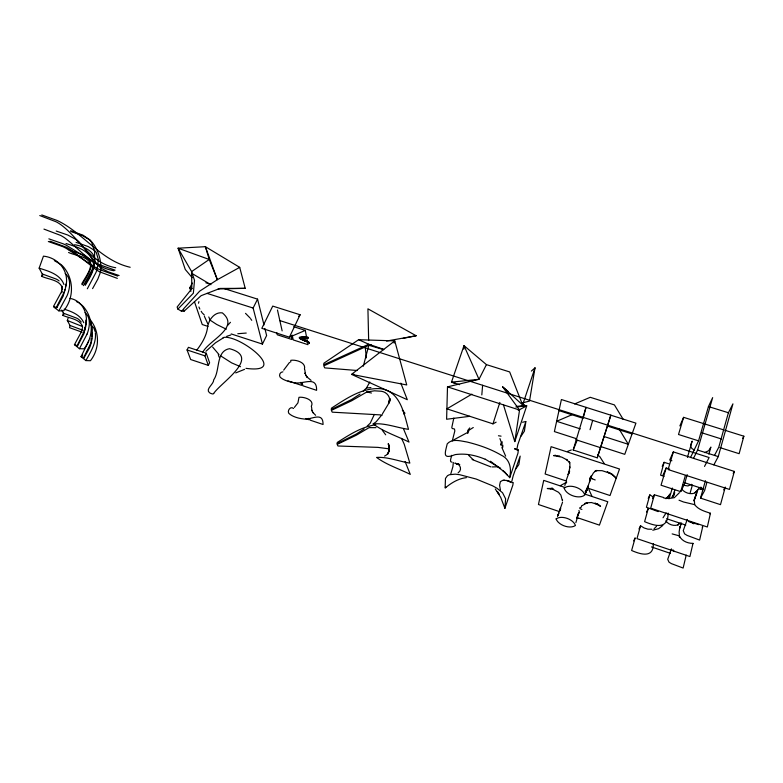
<?xml version="1.0" encoding="UTF-8"?>
<svg xmlns="http://www.w3.org/2000/svg" width="783" height="783" viewBox="0 0 783 783"><rect width="100%" height="100%" fill="white"/><g stroke="black" fill="none" stroke-linecap="round" stroke-linejoin="round"><path stroke-width="1.17" d="M62.542 289.573C61.642 279.903 48.654 279.648 41.783 276.37L42.272 273.962L39.15 268.158L43.447 256.149C59.009 257.744 70.03 272.034 65.576 287.439A34.55 31.163 34.1 0 1 64.578 291.374L56.503 307.053L56.846 307.68L63.178 296.18L64.911 289.622M651.808 529.249L647.903 529.171L644.115 527.967L640.563 525.775L636.971 538.626L689.911 556.547L693.004 543.382C687.562 543.402 681.778 541.033 679.35 535.866L672.147 533.898M459.592 384.678L451.478 382.143L463.996 345.636L486.429 364.624L479 379.305L447.494 386.871L446.613 419.248L469.829 416.311M562.458 500.748L562.497 499.946M311.556 407.023L312.016 410.83L311.771 410.223L313.073 412.758L312.681 412.259L315.627 415.274M463.82 349.149L463.996 345.636L479 379.305L451.478 382.143L455.148 383.122M569.838 466.893C569.388 470.984 570.641 462.518 569.104 461.579L569.818 462.851L566.373 459.357L567.098 459.954L561.744 457.115L553.542 455.618L555.519 455.226M389.689 398.733L388.818 403.382C391.647 397.803 386.988 391.97 381.321 391.255L374.47 390.805L366.62 392.019M389.68 398.86L388.329 404.057L382.437 413.835M566.236 483.082L566.354 481.545M581.759 505.603L581.309 507.081L579.596 507.991M390.11 401.013L390.286 398.909M481.809 394.945L482.622 385.285M597.85 455.197L597.948 454.277M65.997 283.984L65.518 286.96M92.032 336.719L92.188 333.215M82.567 327.392L80.952 332.658L74.454 344.677L79.426 348.719L84.045 348.817C93.451 337.003 93.715 319.973 84.505 307.983A22.971 21.19 -71.8 0 0 81.373 304.724L78.985 302.992M85.719 324.828L85.866 320.11M503.44 404.801L514.783 441.592L519.55 410.038L502.617 386.822L508.138 391.461M531.373 371.073L535.014 367.824L529.504 401.082L522.437 402.893M202.65 352.507C208.581 340.233 240.547 327.901 222.343 312.867C214.297 311.732 208.464 320.198 207.554 327.382C206.448 336.083 201.76 343.659 196.523 350.481M569.721 468.205L568.204 474.557L568.771 473.001M590.627 476.837L589.511 481.604L590.597 477.992L589.883 480.224L590.421 478.716M82.597 326.413C79.416 318.838 69.501 318.387 62.904 315.412L63.374 313.161L61.71 310.058M68.101 318.221L67.309 320.462L70 325.464L69.54 327.676L82.225 332.237M668.144 513.051C668.046 529.67 655.674 526.323 644.615 521.664L648.265 508.51L646.543 512.043M653.325 543.735C653.688 558.475 640.504 554.393 631.627 550.488L635.179 537.843L633.682 540.906M85.533 325.806L85.044 327.764M575.867 522.623L578.813 512.718M590.803 477.454L591.185 475.79M91.709 338.471L91.239 340.292M374.362 414.393L370.212 423.221L367.178 426.089M564.846 485.519L565.522 482.886M597.272 457.83L610.848 415.205L597.272 457.83L573.195 449.99L586.017 407.336L583.413 417.222M363.292 366.229L368.842 345.283L371.211 344.804M451.693 455.305C451.674 456.91 448.767 462.43 452.026 462.176M88.685 341.094L81.021 356.656L85.876 360.581L90.437 360.718C99.627 349.052 99.872 332.315 90.808 320.511A22.56 20.847 -72.5 0 0 89.839 319.347M590.196 479.959L585.87 492.517M734.337 471.425L729.472 489.424L668.095 469.555L673.341 451.899L734.337 471.425L733.191 473.412M724.745 430.219L743.85 436.2L739.132 453.69L719.9 447.602M394.143 343.111L394.759 340.879L358.624 339.714L323.937 363.175L323.604 364.819L368.744 344.236L383.641 349.306M713.851 464.867L718.256 456.606L732.937 403.852L728.405 412.739L718.774 447.24L714.458 455.471M706.941 482.308L704.631 490.559L700.531 498.125L720.497 504.653L725.283 487.085L723.658 489.894M590.049 429.681L592.662 420.383M700.531 498.125L705.434 480.664M62.297 291.08L61.759 292.783M708.879 454.189L710.886 447.064L708.693 450.705L704.69 452.603M198.471 303.227L198.931 301.631M560.07 510.819L560.667 508.705M690.185 492.771L692.407 485.01M687.2 474.645L684.499 484.002L680.711 491.646L661.038 485.215L666.176 467.97L669.631 469.086M690.684 457.184L698.563 440.849L708.449 406.553L712.657 397.617L697.594 450.029L693.523 458.358M687.445 457.38L692.162 441.132L690.684 444.979L690.812 446.819L691.976 448.561L694.521 450.186M680.711 491.646L685.399 475.447M453.827 418.073L451.801 427.459L452.192 428.497L454.473 428.976L454.825 430.953L452.28 440.946M673.145 495.845L674.829 490.08M669.181 498.712L672.323 488.005M723.619 429.867L683.608 417.339L678.509 434.496L698.563 440.849M304.45 369.067C306.339 362.382 295.827 359.456 290.826 360.327L290.689 362.147M450.754 474.009L452.907 466.678L453.328 462.45M566.236 480.302L569.221 471.992M588.16 485.881L585.234 491.988L586.487 490.168M471.875 394.152L446.897 408.843L492.967 423.857L499.857 402.423M578.764 512.522L576.611 518.17M672.617 497.234L673.644 494.132M535.014 367.824L522.604 404.928L526.724 405.858L514.783 441.592M562.537 502.236L557.799 515.664L558.886 513.09M703.398 489.61L700.11 489.326L700.912 487.055M578.011 514.989L577.776 515.654L578.578 513.403M681.425 523.298L679.615 528.319L679.967 526.558L679.115 532.039L679.556 537.324L679.35 535.866M502.569 447.905L502.882 445.987L500.768 444.353L502.05 443.834L502.177 441.798M687.268 519.393L683.256 530.659L684.587 533.859L687.141 535.425L699.62 540.074L702.733 526.597L702.185 527.145M671.432 548.844L667.713 559.316L669.034 562.194L671.432 563.643L683.128 568.057L686.211 555.118L685.742 555.548M467.715 433.479L469.027 430.2L473.275 427.508M84.035 330.71L84.407 329.721M568.243 474.351L569.681 471.063M586.907 490.001L585.478 493.319L587.876 487.486M586.545 490.843L587.534 488.367M573.195 449.99L577.198 440.193M87.05 334.096L79.426 348.719M586.956 489.13L587.749 487.31M648.226 498.36L649.88 494.866L653.648 497.244M662.203 466.345L664.111 462.303L668.692 463.771M679.869 425.893L683.608 417.339M557.486 516.379L558.602 513.844M638.977 529.024L640.563 525.775M652.533 498.585L654.373 494.807L663.592 497.499M662.761 475.653L666.176 467.97M673.341 451.899L669.7 460.052L671.912 460.766M502.255 447.024L502.725 444.989M697.31 492.008L694.335 499.427L694.061 501.11L696.381 493.681L694.335 499.427L694.658 504.634C698.377 509.704 704.778 511.348 710.445 513.266L707.333 526.998L650.683 508.196L654.373 494.807M289.416 337.189L300.114 314.756L272.738 306.094L261.835 328.322L289.416 337.189L305.292 330.406L307.993 344.677L293.214 339.92L292.206 335.144M663.035 517.769L666.157 512.836M231.191 333.93L262.442 344.089L266.611 335.516L264.86 328.469M591.038 477.18L593.445 472.863L596.225 470.485M262.442 344.089L253.124 308.042L257.558 299.135L224.251 288.604M208.298 365.387L209.609 362.783L206.272 353.231L188.419 347.329L187.059 349.952L190.68 359.534L208.298 365.387L204.931 355.864L206.272 353.231M311.262 406.416C314.952 399.878 303.765 396.589 298.989 397.324L297.922 402.893L294.369 407.405M704.524 466.414L709.114 457.536L279.854 320.599M674.75 492.722L672.969 496.099L674.222 494.611L671.873 497.156M677.951 525.041L678.763 523.504M190.935 291.325L189.76 287.88L192.334 283.045M363.253 391.05L366.483 388.016L369.801 381.987M81.021 356.656L84.114 357.831C87.099 351.675 92.345 345.548 91.171 338.276M85.876 360.581C90.574 352.027 96.554 342.974 95.35 332.736M82.049 356.138L82.714 354.953M742.685 438.294L743.85 436.2M74.454 344.677L77.605 345.871L83.967 333.656L85.063 327.568M92.59 288.624L97.885 278.973L100.273 272.699A26.837 23.95 25.9 0 0 100.87 269C101.173 259.741 98.257 250.257 92.629 242.877A25.849 23.784 -67.9 0 0 89.595 239.823L82.156 235.438L70.94 231.533M87.334 288.78L95.996 272.435A38.034 23.363 -39.9 0 0 97.063 269.352L98.355 259.604L96.358 252.684A18.743 13.213 -10.8 0 0 94.371 250.315L88.234 246.586L76.02 242.319M81.755 283.965C85.562 276.311 96.857 263.734 86.326 256.54A20.73 9.298 3.1 0 0 84.398 255.385L69.1 249.904M82.176 284.816L88.743 273.091L90.838 267.845A13.194 6.9 -44.3 0 0 91.053 265.858C89.193 256.021 75.931 255.982 68.571 252.478M83.429 285.648L92.14 269.626A29.5 11.96 -48.9 0 0 93.206 266.876C99.891 253.849 85.386 246.302 74.591 244.746M84.975 284.591L91.034 273.668L93.5 267.688A36.693 32.69 37.4 0 0 94.381 264.125L94.645 251.744L91.768 242.622A17.96 16.394 -54.7 0 0 89.497 239.598M85.318 285.276C89.761 277.319 97.454 267.375 91.376 258.184C86.228 249.014 75.227 246.547 66.007 243.513M62.258 286.265L61.397 291.893L53.518 306.437L53.949 307.21L58.862 310.861L67.074 295.661A35.949 22.002 -40.9 0 0 68.297 292.235C70.157 286.108 70.842 277.945 65.185 273.551M521.067 436.16L524.385 431.169L525.902 421.518L517.778 444.695L516.868 449.491L518.297 449.99L517.974 453.171L509.753 477.62L502.803 470.446L505.309 472.668L490.52 461.236M699.013 487.985L697.154 491.107L694.619 493.153C689.892 494.65 684.518 492.781 681.533 488.886M667.224 498.066L669.866 493.965M515.791 468.919L518.865 464.564L520.176 456.107L513.168 475.868L511.69 481.868L511.808 482.631L513.227 482.563L512.855 485.069L504.908 508.324L505.612 498.82L502.559 492.761L496.931 488.22L492.654 485.832L476.211 479.059L459.66 474.694L455.285 474.155L449.315 474.743L447.475 475.692L445.478 478.413L445.126 487.926L445.83 487.212M667.185 498.213L669.034 495.58L665.961 498.761M289.514 362.412L283.681 370.144M694.981 492.585L697.77 489.874M62.904 315.412L63.991 313.973M680.427 524.718L681.631 523.113M679.468 492.634L674.31 497.694L668.623 498.565L663.759 497.998M41.783 276.37L42.948 274.882M381.37 415.479L376.114 421.822L373.188 423.916C383.885 432.02 397.098 436.053 409 442.072L403.519 428.869M227.491 325.562L230.456 322.293M469.731 427.929L467.745 430.474L467.568 432.49M298.587 316.42L300.114 314.756M458.094 472.844C462.45 470.025 460.473 464.221 456.068 463.526L457.712 464.202L454.766 463.125M586.565 490.119L587.142 489.502M245.216 288.34L219.954 288.428L201.123 295.68L184.142 311.125L181.392 311.145L177.888 309.099L193.352 293.204L194.517 280.383L191.62 271.593L178.084 248.201L205.381 246.684L239.706 267.355L245.216 288.34L218.114 288.966M709.858 513.873L710.445 513.266M654.089 528.779L656.536 526.303M500.758 445.028L501.306 442.307L499.926 438.568M205.939 351.234L215.54 342.758L223.321 337.864L222.793 338.109M692.505 543.862L693.004 543.382M700.11 489.326L701.676 487.897M181.392 311.145L183.232 309.53M582.415 505.436L587.465 502.637L586.604 502.843L591.468 502.529L598.652 504.81L594.884 503.126L600.59 506.347L597.37 503.772M680.349 522.975L677.961 524.913C673.527 526.323 668.486 524.532 665.736 520.842M445.419 487.809C451.811 482.494 458.711 478.511 466.374 477.65M662.849 525.432L658.669 528.662L652.807 530.248M691.565 484.334L687.895 485.949L682.649 485.127M467.167 432.686L453.768 439.87M369.811 427.215L356.304 435.201L337.14 444.392L337.943 445.997L377.905 447.377L388.505 448.767M364.134 428.957L356.167 434.144L337.003 443.609L337.336 442.385C349.247 434.888 361.492 426.794 375.723 424.778M360.023 394.094L351.557 399.555L331.199 409.499L331.542 408.1C346.194 398.645 361.952 387.565 380.244 388.671C400.084 390.737 404.106 413.659 408.491 429.338C396.805 427.675 385.05 422.8 373.188 423.916M384.561 456.088C387.272 454.903 389.161 452.32 389.366 449.344L387.673 454.16L388.848 451.654L389.112 448.297L388.319 443.56L389.415 448.16L388.388 444.098L389.503 446.868M566.706 482.181L560.207 485.734M403.744 413.933L404.987 413.228L402.286 410.086M235.722 372.914L244.56 369.351M239.706 267.355L217.351 279.697L199.645 291.168L183.398 309.05L184.142 311.125M492.967 423.857L496.128 422.164M518.277 410.351L526.724 405.858L515.811 406.984M574.614 403.959L590.235 397.294L614.42 404.909L623.239 419.424M572.001 414.726L556.644 421.293L580.33 428.898M567.46 451.439L571.345 449.961M226.688 336.347L230.76 335.007M576.875 518.317L578.324 518.072L576.973 518.082M585.439 503.303L584.5 503.616L587.465 502.637M510.516 481.927L509.019 481.291L510.712 481.976C507.237 480.801 503.665 478.873 500.386 481.672L499.583 485.294L500.425 489.952M594.992 471.112L597.175 470.485L595.706 470.603L602.068 470.671L610.73 473.49L607.246 471.904L612.756 475.046L616.231 478.168L611.494 473.578M522.584 422.262L525.726 421.518M282.898 371.817C279.531 371.925 278.161 376.623 281.4 378.199A12.332 3.768 13.2 0 0 295.445 382.848C303.882 384.081 316.929 375.625 316.606 390.326L302.845 385.774L302.228 382.73M552.152 488.308L550.332 488.7L552.592 488.249M403.137 338.373L416.155 335.75L367.922 308.825L368.656 340.566M386.518 341.055L416.155 335.75M516.486 406.465L524.708 405.398L522.868 403.852M366.483 388.016L370.907 387.565M237.797 333.715L246.244 333.059M551.447 488.416L547.268 488.504L553.63 489.326L552.514 489.101L558.573 492.311L560.873 495.071L562.253 500.21M498.086 466.766L492.184 466.942M369.537 427.645L375.987 427.655M353.965 374.264L351.538 374.382L394.759 340.879L406.739 384.952L351.538 374.382L407.317 399.721L400.818 383.132M504.477 480.253L503.009 480.282M58.862 310.861L63.677 310.802C73.778 298.548 74.091 280.617 64.392 268.05A24.293 22.276 -69.8 0 0 61.094 264.634L54.321 260.602M308.394 337.904L305.321 338.462A5.373 2.271 25.1 0 0 304.969 339.059L305.174 340.165L306.975 341.241A35.529 14.554 25.2 0 1 308.571 342.122L309.256 342.514A45.659 18.557 25.1 0 0 306.476 341.153L303.706 339.284A4.512 1.909 25.1 0 1 303.716 338.814L304.998 337.913L308.375 337.806M357.244 370.506L324.739 367.893L323.78 365.847L368.842 345.283L383.68 349.668M382.447 415.01L332.227 412.171L331.356 410.38L351.714 400.749L366.894 391.931L371.445 393.027M308.326 337.522C304.372 336.661 294.614 337.042 304.166 340.38A46.177 18.753 25.1 0 1 308.111 342.279L309.324 342.895M308.306 337.424C299.781 336.122 294.134 337.17 305.85 341.261A42.644 17.363 25.1 0 1 309.344 342.993M223.625 337.444C239.598 334.498 290.708 374.333 245.96 368.343M498.438 435.759L501.071 436.151M558.945 456.176L559.698 456.313L556.791 455.784M458.554 464.221L457.086 463.879L459.748 464.476M518.121 449.853L514.539 448.776L517.152 449.971M688.355 521.468L698.798 524.639M458.28 464.153L455.334 463.262M708.449 406.553L728.405 412.739M490.912 466.893L472.12 459.504M41.783 214.943L57.061 220.454A60.076 42.458 48.2 0 1 62.141 223.047C85.719 236.407 102.681 261.091 130.184 267.267M39.786 215.55L56.239 221.843A50.944 44.435 74.4 0 1 60.79 224.643C79.602 238.433 90.681 263.558 115.727 267.727M70.568 230.731L83.008 235.184L89.497 239.598M486.429 364.624L509.664 371.935L522.604 404.928L502.617 386.822M701.822 432.803L721.476 438.989M56.21 231.044L67.759 235.027L75.902 239.432A38.23 35.088 -72.4 0 1 79.572 242.485L98.893 266.318A29.216 27.072 -69.3 0 0 102.074 268.745L108.387 271.887L119.114 275.538M43.946 229.096L60.682 235.438A41.235 31.359 53.3 0 1 64.627 237.807C80.434 249.757 93.167 267.277 114.005 270.771M205.88 282.8L210.47 284.249M48.859 238.844L63.022 243.748A70.92 60.34 -33.5 0 1 66.398 245.314L93.784 262.207A73.847 62.865 -25.5 0 0 97.454 263.969L115.091 270.164M50.063 241.223L66.447 247.271A52.177 45.492 72 0 1 71.478 250.178L96.338 269.89A46.833 41.656 76.2 0 0 99.911 271.936L117.333 278.376M48.321 241.526L62.611 246.576A54.076 42.145 54.7 0 1 66.154 248.309L96.152 267.806A61.651 50.014 58.2 0 0 99.989 269.753L117.675 276.086M189.76 287.88L192.07 288.614M207.045 293.38L253.124 308.042M697.594 450.029L718.256 456.606M558.984 410.615L583.12 418.318M607.481 426.089L632.057 433.939M293.684 326.707L305.292 330.406M604.231 436.581L628.348 444.323L619.089 428.986M447.494 386.871L519.55 410.038M576.484 438.725L554.393 431.58L561.411 399.536L635.923 423.153L624.756 454.336L601.099 446.682M575.877 439.713L600.414 447.651M39.15 268.158C48.556 271.143 60.144 274.236 63.971 284.532M67.309 320.462L82.46 326.511M208.033 326.413L202.249 324.534L194.448 301.631M42.272 273.962L56.445 279.159A19.585 9.063 2.2 0 1 58.51 280.451L59.107 280.931M684.293 482.651L703.711 488.964M664.043 476.289L660.578 475.164L664.111 462.303M287.948 380.851L301.631 385.373L300.966 382.319M187.059 349.952L204.931 355.864M70 325.464L82.792 330.22M63.374 313.161L76.851 318.211A18.42 9.044 2.1 0 1 78.829 319.493L81.266 322.058M566.579 481.105L545.125 473.979L551.095 446.682L619.51 469.017L610.016 495.531L588.209 488.289M666.636 518.728L685.751 525.099M564.905 487.447L543.725 480.38L538.45 504.506L558.612 511.328M584.48 493.975L607.794 501.746L599.426 525.129L578.94 518.199M305.664 418.631L308.903 419.717L308.619 418.367M651.476 546.935L670.444 553.375M64.128 309.148C71.762 311.546 80.336 314.844 83.771 322.723M509.547 481.467L506.689 480.38M580.095 508.784L581.906 509.41M69.932 298.372C83.008 300.623 88.596 314.629 85.729 326.511A32.289 29.656 37 0 1 84.799 330.269L77.302 345.303L77.605 345.871M240.528 366.718L231.631 362.872L220.649 355.883M589.844 477.904L595.188 479.959M53.518 306.437L56.846 307.68M485.343 459.308C475.624 455.295 465.768 453.122 455.187 454.61C442.17 459.719 444.979 453.396 447.21 443.902C452.065 438.216 460.678 441.025 466.962 441.994C478.873 444.901 490.638 448.923 501.228 455.177C510.301 459.298 511.681 469.174 509.557 477.728M679.027 500.2L683.53 501.991L694.658 504.634M226.307 329.203L216.705 324.465L210.343 320.296M658.151 511.612L646.425 507.257L649.88 494.866M358.624 339.714L368.744 344.236M485.235 459.19L500.65 468.273M76.352 301.514L77.703 302.228M689.686 521.468L693.855 523.798M191.434 273.13L210.93 284.709M311.086 380.381L306.956 376.926L307.435 377.563L305.781 375.116L306.163 375.86L305.037 373.051L305.301 373.853L304.812 369.703M473.147 459.65L468.743 455.403M218.986 354.523L212.633 347.065M84.995 312.681C90.407 316.978 89.859 324.818 88.176 330.798A34.021 21.572 -41.6 0 1 87.04 334.096M91.034 324.818L93.862 328.048L95.154 331.571M293.566 408.491C290.16 405.281 285.795 412.484 290.18 414.461A11.608 3.856 13.4 0 0 303.422 418.925C310.929 420.471 323.183 410.742 323.056 424.494L310.048 420.109L309.765 418.758M245.519 313.347L250.1 318.025M202.905 313.543L204.324 315.06M382.261 430.219L385.686 434.81M192.207 277.662L185.277 269.479L178.084 248.201L209.227 259.476L217.351 279.697L205.381 246.684L209.227 259.476L191.62 271.593L191.825 288.682L177.124 307.024L177.888 309.099M505.113 472.433L507.335 475.066M590.783 477.336L591.987 478.785M495.306 489.003L500.689 497.342L504.908 508.324M672.842 549.705L674.271 551.594M250.648 318.789L251.744 320.316M201.182 311.291L202.268 312.975M604.114 463.399L599.475 456.137M204.383 316.342L207.779 323.771M84.114 357.831L83.82 357.293L91.141 342.465A31.594 29.177 38.3 0 0 92.042 338.755L92.335 328.791L90.035 320.55M591.997 496.334L588.855 489.541M505.652 456.146L501.923 447.631M401.562 438.353L404.263 444.294L409.832 463.105C398.801 461.344 387.8 456.743 376.574 457.419C386.714 464.906 399.076 468.753 410.282 474.381L405.095 461.549M208.777 316.958L210.069 319.934M198.951 307.005L199.851 309.099M218.291 354.611L219.142 357.126M578.931 510.487L579.577 512.826M257.558 299.135L263.988 324.955M276.722 332.56L277.231 334.772L291.912 339.499L291.159 335.917M277.476 310.009L282.144 330.876M674.32 491.802L674.496 493.486M365.328 347.867L366.336 357.89M309.305 342.807A37.692 15.406 25.1 0 0 306.584 341.427C298.186 338.804 301.475 336.475 308.345 337.62C302.551 336.661 300.036 339.509 306.799 341.447A44.954 18.273 25.1 0 1 309.295 342.709M556.116 518.923C558.308 525.197 570.004 529.386 575.446 525.491C573.41 519.188 561.44 514.911 556.116 518.923M564.191 488.161C566.226 495.071 579.156 499.603 584.803 495.042C582.953 488.083 569.701 483.444 564.191 488.161M213.71 393.418L213.211 393.927A3.142 1.106 26 0 1 212.144 393.859L210.774 393.399A3.142 1.106 26 0 1 209.443 392.645C205.097 389.112 213.896 384.159 213.7 379.863C220.326 370.359 215.609 351.166 229.488 348.689C261.551 357.214 220.992 382.398 213.71 393.418M560.559 508.245L559.786 510.614L560.559 508.245M499.065 494.23L497.322 491.479L499.065 494.288"/></g></svg>
